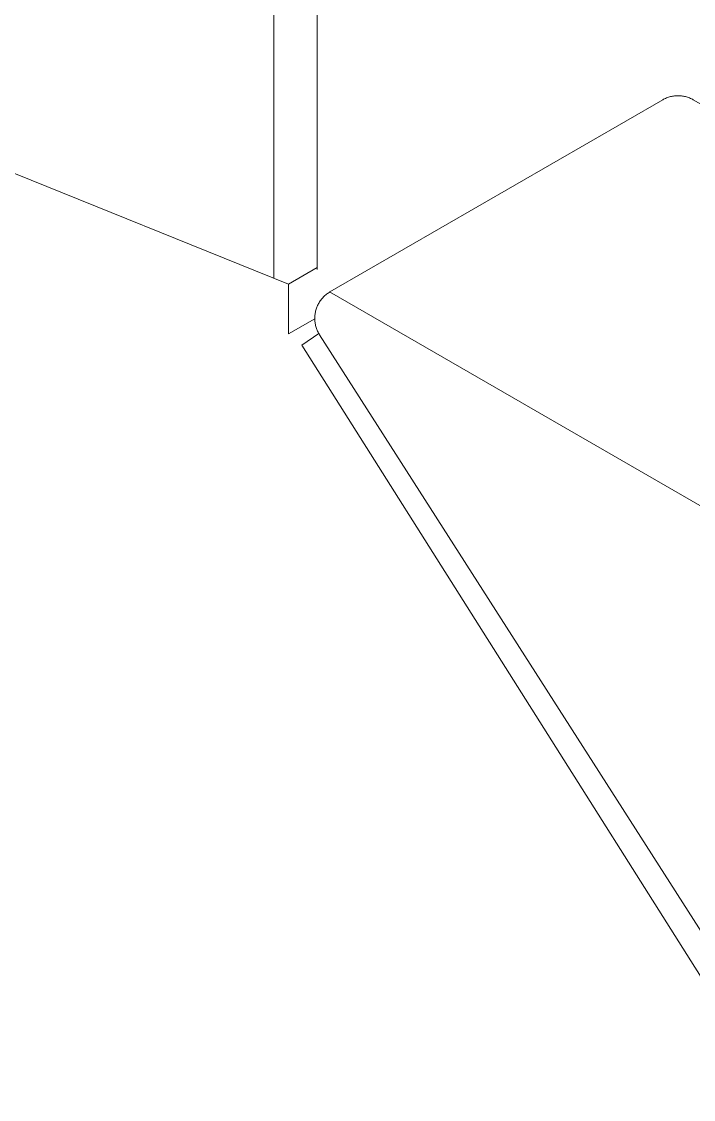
# Model space of a CAD drawing. Header units: inches. Extents: x -8 to 201, y -1 to 136.
# Drawn here: x 138.241 to 140.48, y 72.852 to 76.445 of the extents above; entities that cross this region are included whole.
import ezdxf

# ---------------------------------------------------------------- set-up
doc = ezdxf.new("R2010")
doc.units = ezdxf.units.IN
doc.layers.add('ZANO_R', color=7, linetype='Continuous', lineweight=0)

msp = doc.modelspace()

# ---------------------------------------------------------------- linework, layer by layer
at = {"layer": 'ZANO_R'}
for p, q in [((139.08162, 75.70168), (139.08162, 80.8524)), ((139.22551, 80.76933), (139.22551, 75.61861)), ((137.33301, 76.29561), (139.13049, 75.56962)), ((140.39355, 76.1912), (140.3968, 76.19234)), ((140.3968, 76.19234), (140.40008, 76.19337)), ((140.40008, 76.19337), (140.40339, 76.19429)), ((140.40339, 76.19429), (140.40673, 76.1951)), ((140.40673, 76.1951), (140.4101, 76.19579)), ((140.4101, 76.19579), (140.41348, 76.19636)), ((140.41348, 76.19636), (140.41689, 76.19683)), ((140.41689, 76.19683), (140.42031, 76.19718)), ((140.42031, 76.19718), (140.42374, 76.19741)), ((140.42374, 76.19741), (140.42717, 76.19752)), ((140.42717, 76.19752), (140.43061, 76.19752)), ((140.43061, 76.19752), (140.43404, 76.19741)), ((140.43404, 76.19741), (140.43747, 76.19718)), ((140.43747, 76.19718), (140.44089, 76.19683)), ((140.44089, 76.19683), (140.4443, 76.19636)), ((140.4443, 76.19636), (140.44769, 76.19579)), ((140.44769, 76.19579), (140.45105, 76.1951)), ((140.45105, 76.1951), (140.45439, 76.19429)), ((140.45439, 76.19429), (140.45771, 76.19337)), ((140.45771, 76.19337), (140.46099, 76.19234)), ((140.46099, 76.19234), (140.46423, 76.1912)), ((139.26874, 75.54346), (140.37802, 76.18391)), ((140.37802, 76.18391), (140.38102, 76.18557)), ((140.38102, 76.18557), (140.38408, 76.18714)), ((140.38408, 76.18714), (140.38719, 76.1886)), ((140.38719, 76.1886), (140.39035, 76.18996)), ((140.39035, 76.18996), (140.39355, 76.1912)), ((140.46423, 76.1912), (140.46743, 76.18996)), ((140.46743, 76.18996), (140.47059, 76.1886)), ((140.47059, 76.1886), (140.4737, 76.18714)), ((140.4737, 76.18714), (140.47676, 76.18557)), ((140.47676, 76.18557), (140.47976, 76.18391)), ((140.47976, 76.18391), (185.27849, 50.31935)), ((139.08162, 75.70168), (139.08162, 75.58936)), ((139.22551, 75.62448), (139.13049, 75.56962)), ((139.13049, 75.56962), (139.13049, 75.40347)), ((139.23237, 75.5077), (139.23419, 75.51062)), ((139.23419, 75.51062), (139.2361, 75.51347)), ((139.2361, 75.51347), (139.23811, 75.51626)), ((139.23811, 75.51626), (139.24022, 75.51898)), ((139.24022, 75.51898), (139.24241, 75.52162)), ((139.24241, 75.52162), (139.24469, 75.52419)), ((139.24469, 75.52419), (139.24706, 75.52669)), ((139.24706, 75.52669), (139.24951, 75.52909)), ((139.24951, 75.52909), (139.25204, 75.53142)), ((139.25204, 75.53142), (139.25465, 75.53366)), ((139.25465, 75.53366), (139.25733, 75.53581)), ((139.25733, 75.53581), (139.26009, 75.53787)), ((139.26009, 75.53787), (139.26291, 75.53983)), ((139.26291, 75.53983), (139.26579, 75.5417)), ((139.26579, 75.5417), (139.26874, 75.54346)), ((139.2675, 75.54418), (184.06622, 49.67963)), ((139.21931, 75.47245), (139.21995, 75.47583)), ((139.21995, 75.47583), (139.2207, 75.47919)), ((139.2207, 75.47919), (139.22156, 75.48251)), ((139.22156, 75.48251), (139.22253, 75.48581)), ((139.22253, 75.48581), (139.22362, 75.48907)), ((139.22362, 75.48907), (139.22481, 75.49229)), ((139.22481, 75.49229), (139.22611, 75.49547)), ((139.22611, 75.49547), (139.22752, 75.49861)), ((139.22752, 75.49861), (139.22903, 75.50169)), ((139.22903, 75.50169), (139.23065, 75.50473)), ((139.23065, 75.50473), (139.23237, 75.5077)), ((139.21788, 75.45392), (139.13049, 75.40347)), ((139.21787, 75.45535), (139.21792, 75.45879)), ((139.21792, 75.45194), (139.21787, 75.45535)), ((139.21792, 75.45879), (139.2181, 75.46222)), ((139.21809, 75.44854), (139.21792, 75.45194)), ((139.21838, 75.44515), (139.21809, 75.44854)), ((139.2181, 75.46222), (139.21839, 75.46564)), ((139.21878, 75.44177), (139.21838, 75.44515)), ((139.21839, 75.46564), (139.21879, 75.46906)), ((139.21929, 75.4384), (139.21878, 75.44177)), ((139.21879, 75.46906), (139.21931, 75.47245)), ((139.21991, 75.43505), (139.21929, 75.4384)), ((139.17482, 75.36602), (139.23138, 75.40467)), ((139.22065, 75.43173), (139.21991, 75.43505)), ((139.22149, 75.42843), (139.22065, 75.43173)), ((139.22245, 75.42516), (139.22149, 75.42843)), ((139.22351, 75.42193), (139.22245, 75.42516)), ((139.22468, 75.41873), (139.22351, 75.42193)), ((139.22596, 75.41557), (139.22468, 75.41873)), ((139.22735, 75.41246), (139.22596, 75.41557)), ((139.22883, 75.4094), (139.22735, 75.41246)), ((139.23042, 75.40638), (139.22883, 75.4094)), ((139.23211, 75.40343), (139.23042, 75.40638)), ((139.2339, 75.40053), (139.23211, 75.40343)), ((141.16341, 72.21841), (139.17482, 75.36602)), ((141.40693, 72.00287), (139.2339, 75.40053))]:
    msp.add_line(p, q, dxfattribs=at)

doc.saveas('drawing.dxf')
